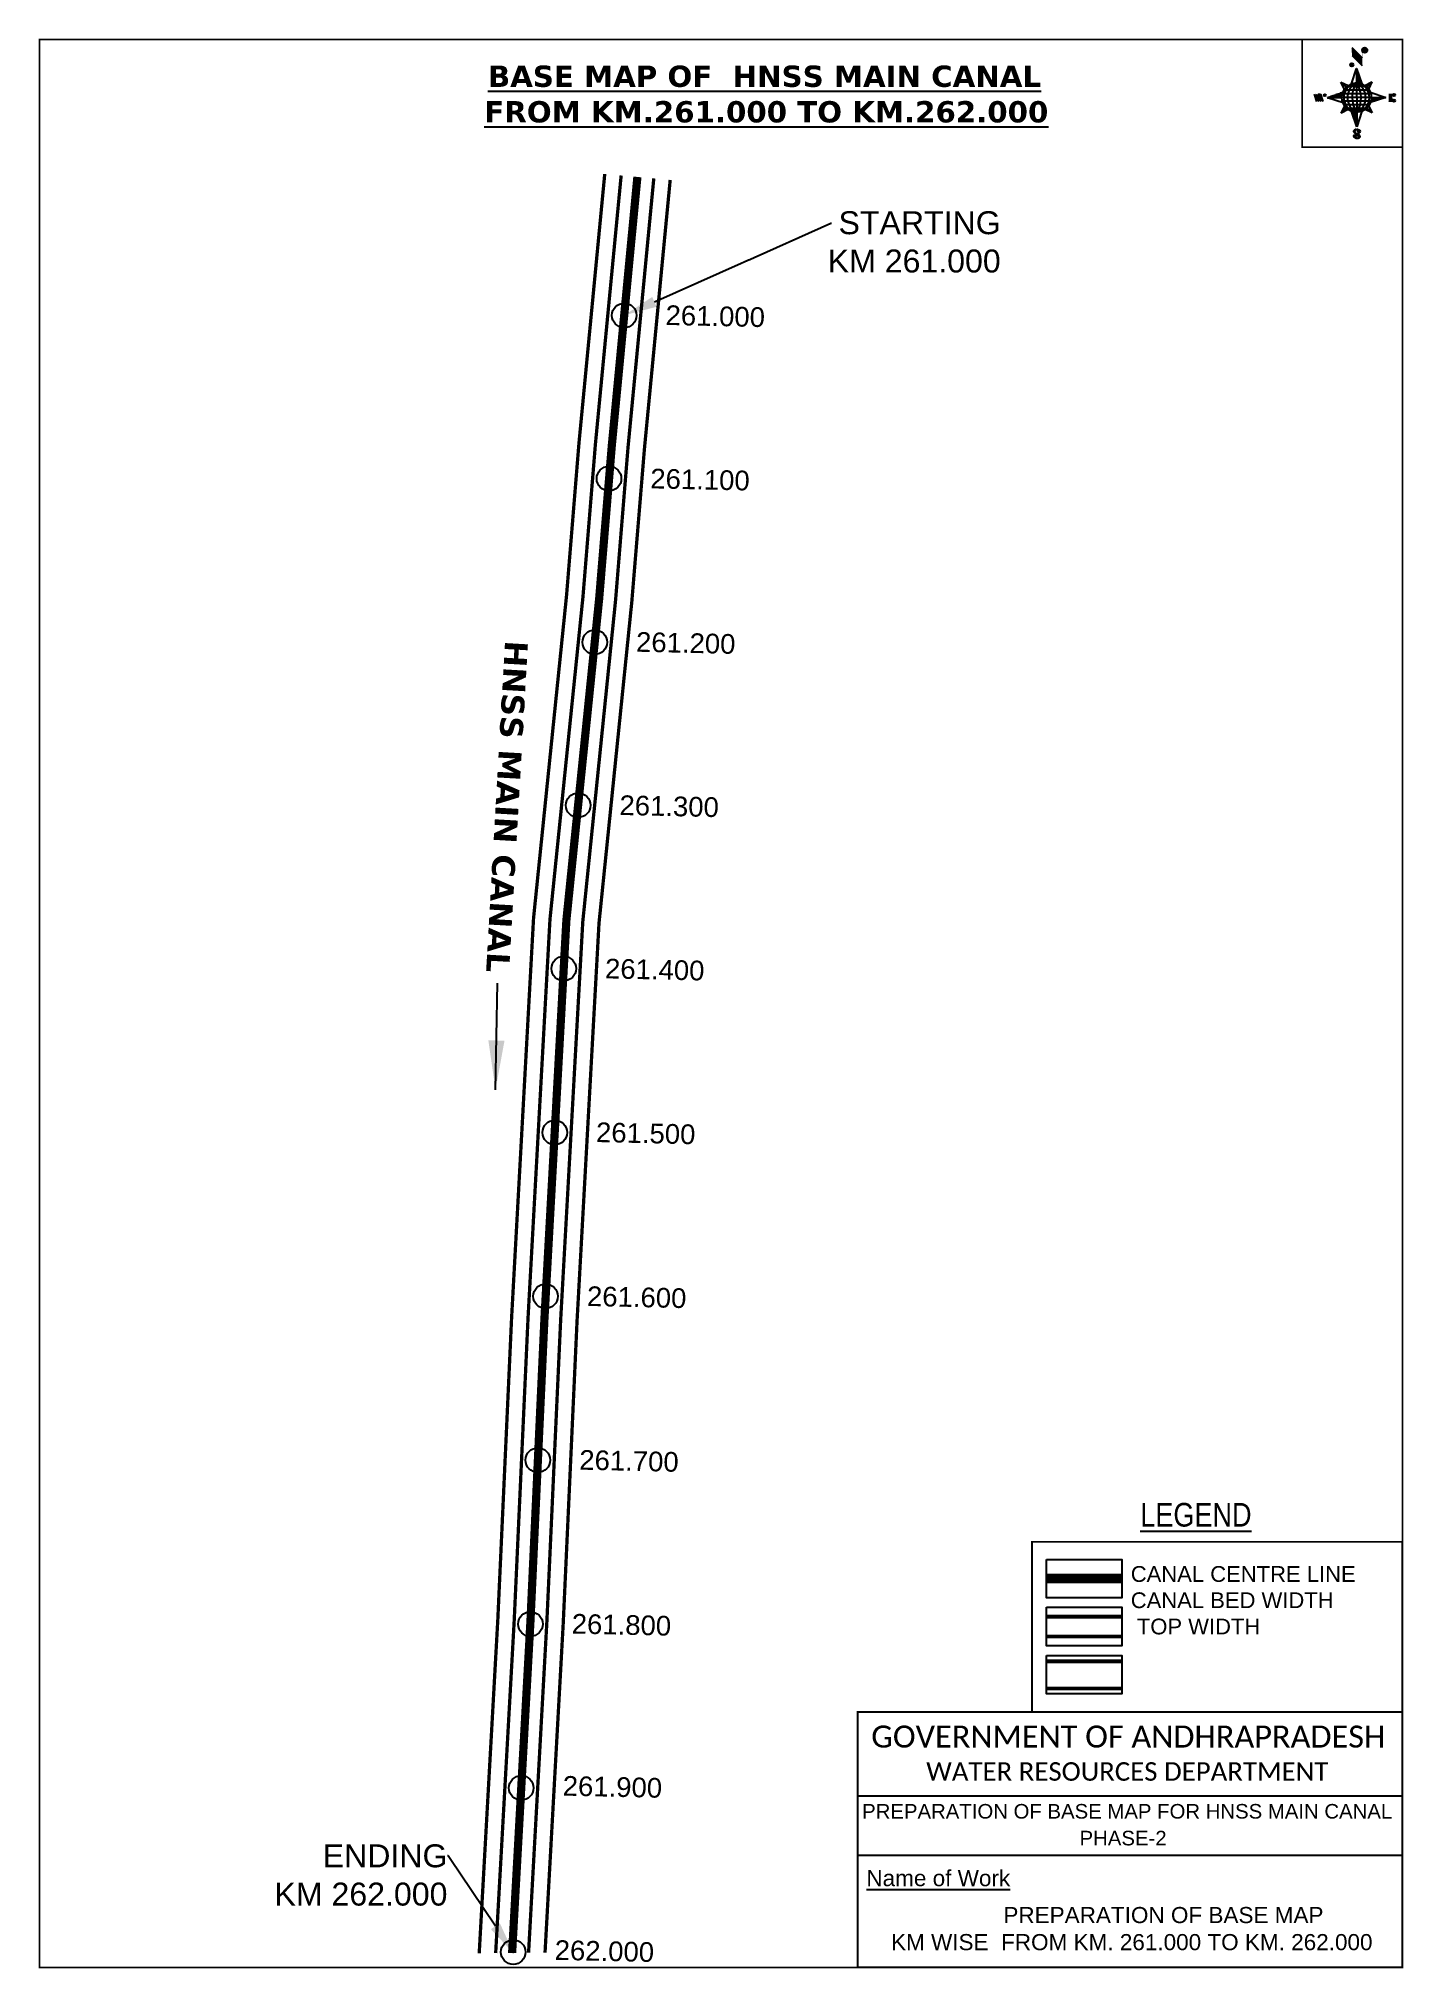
# Model space of a CAD drawing. Header units: inches. Extents: x 760057 to 760889, y 1606664 to 1607840.
import ezdxf
from ezdxf import colors
from ezdxf.entities.mleader import LeaderData, LeaderLine
from ezdxf.enums import TextEntityAlignment as Align
from ezdxf.math import Vec2, Vec3

# ---------------------------------------------------------------- set-up
doc = ezdxf.new("R2010")
doc.units = ezdxf.units.IN
doc.header["$LTSCALE"] = 15
doc.header["$MEASUREMENT"] = 0
doc.header["$PDMODE"] = 32
doc.header["$PDSIZE"] = 15
doc.linetypes.add('HIDDEN2', pattern=[0.1875, 0.125, -0.0625])
for name, color, linetype in [('AQUADUCT', 1, 'Continuous'), ('bord', 1, 'Continuous'), ('CANAL1', 7, 'Continuous'), ('CSMark', 72, 'Continuous'), ('DCBMS', 232, 'Continuous'), ('PAGE', 7, 'Continuous'), ('TEXT', 6, 'Continuous')]:
    doc.layers.add(name, color=color, linetype=linetype)
doc.styles.add('ARIALN', font='ARIALN.TTF')
doc.styles.get("Standard").update_dxf_attribs({"font": 'arial.ttf'})
doc.dimstyles.get("Standard").update_dxf_attribs({"dimtxt": 20, "dimasz": 0.18, "dimexe": 0.18, "dimexo": 0.0625, "dimgap": 0.09, "dimtad": 0, "dimtih": 1, "dimtoh": 1, "dimdec": 4, "dimzin": 0, "dimdsep": 46, "dimtxsty": 'Standard', "dimcen": 0.09, "dimadec": 0, "dimazin": 0, "dimtfac": 1, "dimtdec": 4, "dimtofl": 0, "dimtmove": 0, "dimatfit": 3, "dimfxl": 1, "dimtolj": 1, "dimtzin": 0, "dimarcsym": 0})
pattern_1 = [(267.297113149, (-8720374.938, 50637915.138), (10.5367255337, -0.497431438), [])]
pattern_2 = [(357.297113149, (-8720374.938, 50637915.138), (0.497431438, 10.5367255337), [])]

# ---------------------------------------------------------------- blocks, each defined once
blk = doc.blocks.new('*X26')
at = {"color": 0, "linetype": 'Continuous'}
for p, q in [((6321.6, 240.5), (6322.3, 241.2)), ((6321.6, 240.3), (6322.3, 241)), ((6321.6, 240.1), (6322.3, 240.8)), ((6321.6, 239.9), (6322.4, 240.7)), ((6321.6, 239.8), (6322.4, 240.6)), ((6321.6, 239.6), (6322.5, 240.5)), ((6321.6, 239.4), (6322.5, 240.3)), ((6321.6, 239.2), (6322.6, 240.2)), ((6321.7, 239.1), (6322.6, 240.1)), ((6321.8, 240.8), (6322.4, 241.4)), ((6321.8, 239), (6322.7, 240)), ((6321.8, 239), (6322.8, 239.9)), ((6321.9, 238.9), (6322.9, 239.8)), ((6322, 238.8), (6323, 239.7)), ((6322.1, 241.3), (6322.4, 241.6)), ((6322.1, 238.7), (6323.1, 239.6)), ((6322.2, 238.6), (6323.1, 239.6)), ((6322.3, 238.5), (6323.2, 239.5)), ((6322.4, 238.5), (6323.3, 239.4)), ((6322.5, 238.4), (6323.4, 239.3)), ((6322.7, 238.4), (6323.6, 239.3)), ((6322.8, 238.3), (6323.7, 239.2)), ((6322.9, 238.3), (6323.8, 239.1)), ((6323.1, 238.2), (6323.9, 239.1)), ((6323.2, 238.2), (6324, 239)), ((6323.3, 238.2), (6324.2, 239)), ((6323.5, 238.1), (6324.3, 238.9)), ((6323.7, 238.1), (6324.4, 238.9)), ((6323.8, 238.1), (6324.6, 238.8)), ((6324.1, 238.2), (6324.7, 238.8)), ((6324.3, 238.3), (6324.9, 238.8)), ((6324.6, 238.3), (6325.1, 238.8)), ((6324.8, 238.4), (6325.2, 238.8)), ((6325.1, 238.5), (6325.4, 238.8)), ((6325.4, 238.6), (6325.6, 238.8))]:
    blk.add_line(p, q, dxfattribs=at)
blk = doc.blocks.new('*X25')
at = {"color": 0, "linetype": 'Continuous'}
for p, q in [((6324.4, 240.3), (6324.5, 240.4)), ((6324.6, 240.3), (6324.8, 240.5)), ((6324.7, 240.2), (6325, 240.5)), ((6324.8, 240.2), (6325.2, 240.6)), ((6325, 240.1), (6325.5, 240.6)), ((6325.1, 240.1), (6325.6, 240.6)), ((6325.2, 240), (6325.8, 240.6)), ((6325.3, 240), (6326, 240.6)), ((6325.4, 239.9), (6326.1, 240.6)), ((6325.5, 239.8), (6326.2, 240.5)), ((6325.6, 239.8), (6326.3, 240.5)), ((6325.7, 239.7), (6326.5, 240.4)), ((6325.9, 239.6), (6326.6, 240.3)), ((6326, 239.5), (6326.7, 240.3)), ((6326, 239.4), (6326.8, 240.2)), ((6326.1, 239.3), (6327, 240.2)), ((6326.2, 239.3), (6327.1, 240.1)), ((6326.3, 239.2), (6327.1, 240)), ((6326.4, 239.1), (6327.2, 239.9)), ((6326.5, 239), (6327.3, 239.8)), ((6326.5, 238.9), (6327.4, 239.7)), ((6326.6, 238.8), (6327.5, 239.6)), ((6326.7, 238.7), (6327.5, 239.5)), ((6326.8, 238.6), (6327.6, 239.4)), ((6326.8, 238.5), (6327.7, 239.3)), ((6326.8, 236.5), (6327.4, 237)), ((6326.9, 238.3), (6327.8, 239.2)), ((6326.9, 238.2), (6327.9, 239.1)), ((6326.9, 236.8), (6327.6, 237.4)), ((6327, 238.1), (6327.8, 239)), ((6327, 237.9), (6327.8, 238.8)), ((6327, 237.8), (6327.8, 238.6)), ((6327, 237.6), (6327.8, 238.4)), ((6327, 237.4), (6327.8, 238.2)), ((6327, 237.3), (6327.8, 238)), ((6327, 237.1), (6327.8, 237.9))]:
    blk.add_line(p, q, dxfattribs=at)
blk = doc.blocks.new('H')
at = {"layer": 'bord', "extrusion": (0.000427885, 0.004792, 0.999988)}
h = blk.add_hatch(dxfattribs=at)
h.set_pattern_fill('LINE', color=8, scale=84.387686, angle=-2.7029, style=0)
h.set_pattern_definition(pattern_2)
h.paths.add_polyline_path([(-492, 786, -0.090992), (-448, 775), (-486, 912)])
h = blk.add_hatch(dxfattribs=at)
h.set_pattern_fill('LINE', color=8, scale=84.387686, angle=-92.7029, style=0)
h.set_pattern_definition(pattern_1)
h.paths.add_polyline_path([(-625, 665, -0.090992), (-615, 710), (-751, 671)])
h = blk.add_hatch(dxfattribs=at)
h.set_pattern_fill('LINE', color=8, scale=84.387686, angle=-2.7029, style=0)
h.set_pattern_definition(pattern_2)
h.paths.add_polyline_path([(-504, 533, -0.090992), (-549, 543), (-510, 406)])
h = blk.add_hatch(dxfattribs=at)
h.set_pattern_fill('LINE', color=8, scale=84.387686, angle=-92.7029, style=0)
h.set_pattern_definition(pattern_1)
h.paths.add_polyline_path([(-246, 647), (-372, 653, -0.090992), (-382, 609)])
for p, q in [((-519, 1020, -1217), (-435, 927, -1216)), ((-516, 1087, -1217), (-432, 994, -1217)), ((-538, 774, -1216), (-487, 906, -1216)), ((-487, 906, -1216), (-493, 780, -1216)), ((-487, 906, -1216), (-448, 769, -1216)), ((-865, 701, -1215), (-847, 638, -1215)), ((-847, 700, -1215), (-829, 637, -1215)), ((-829, 699, -1215), (-811, 636, -1215)), ((-829, 699, -1215), (-811, 698, -1215)), ((-811, 698, -1215), (-794, 635, -1215)), ((-752, 665, -1215), (-615, 704, -1215)), ((-627, 794, -1216), (-567, 760, -1216)), ((-627, 794, -1216), (-584, 747, -1215)), ((-599, 731, -1215), (-627, 794, -1216)), ((-421, 753, -1216), (-359, 781, -1216)), ((-359, 781, -1216), (-405, 739, -1216)), ((-359, 781, -1216), (-392, 721, -1215)), ((-379, 693, -1215), (-246, 641, -1215)), ((-213, 669, -1215), (-217, 601, -1215)), ((-752, 665, -1215), (-625, 659, -1215)), ((-619, 614, -1215), (-752, 665, -1215)), ((-639, 526, -1214), (-606, 585, -1215)), ((-639, 526, -1214), (-593, 568, -1215)), ((-577, 553, -1215), (-639, 526, -1214)), ((-511, 400, -1214), (-549, 537, -1214)), ((-460, 533, -1215), (-511, 400, -1214)), ((-505, 527, -1214), (-511, 400, -1214)), ((-371, 513, -1214), (-431, 546, -1215)), ((-371, 513, -1214), (-414, 560, -1215)), ((-399, 576, -1215), (-371, 513, -1214)), ((-246, 641, -1215), (-383, 603, -1215)), ((-373, 647, -1215), (-246, 641, -1215)), ((-197, 600, -1215), (-194, 668, -1215))]:
    blk.add_line(p, q, dxfattribs=at)
at = {"layer": 'bord', "color": 8, "linetype": 'ByBlock', "extrusion": (0.000427885, 0.004792, 0.999988)}
for p, q in [((-375, 679, -1215), (-620, 691, -1215)), ((-386, 711, -1215), (-605, 722, -1215)), ((-411, 744, -1216), (-578, 752, -1216)), ((-493, 780, -1216), (-505, 527, -1214)), ((-373, 647, -1215), (-625, 659, -1215)), ((-378, 616, -1215), (-623, 628, -1215)), ((-392, 585, -1215), (-611, 595, -1215)), ((-420, 555, -1215), (-587, 562, -1215))]:
    blk.add_line(p, q, dxfattribs=at)
at = {"layer": 'bord', "extrusion": (0.000427885, 0.004792, 0.999988), "elevation": -1212}
for points, const_width in [([(-522, 960), (-516, 1093)], 1.61), ([(-434, 933), (-428, 1066)], 1.61), ([(-870, 707), (-846, 706)], 0.642), ([(-829, 643), (-821, 678)], 0.642), ([(-793, 641), (-782, 694)], 0.642), ([(-223, 676), (-174, 673)], 0.706), ([(-829, 643), (-855, 644)], 0.642), ([(-811, 642), (-784, 641)], 0.642), ([(-177, 605), (-226, 607)], 0.706), ([(-195, 645), (-185, 644)], 0.706)]:
    blk.add_lwpolyline(points, dxfattribs=dict(at, const_width=const_width))
for points, const_width in [([(-414, 1073, 1), (-398, 1058, 1)], 22.3), ([(-530, 950, 1), (-520, 939, 1)], 14.8), ([(-776, 697, 1), (-769, 690, 1)], 8.9), ([(-180, 618, 1), (-173, 611, 1)], 9.79), ([(-178, 667, 1), (-171, 660, 1)], 9.79), ([(-490, 362, 1), (-498, 369, 1)], 11.1), ([(-525, 322, 1), (-533, 329, 1)], 11.1)]:
    blk.add_lwpolyline(points, format="xyb", close=True, dxfattribs=dict(at, const_width=const_width))
for points in [[(-537, 317), (-531, 310), (-520, 307), (-505, 307), (-494, 310), (-486, 318), (-487, 326), (-491, 333), (-494, 336), (-503, 341), (-522, 347), (-530, 352), (-534, 355), (-537, 363), (-537, 373), (-530, 381), (-520, 384), (-504, 384), (-493, 380), (-487, 373)], [(-522, 348), (-526, 354), (-528, 361), (-528, 371), (-526, 375), (-521, 381), (-515, 384)], [(-505, 307), (-499, 312), (-497, 319), (-497, 327), (-501, 335), (-509, 343)]]:
    blk.add_lwpolyline(points, dxfattribs=at)
at = {"layer": 'bord', "extrusion": (0.000427885, 0.004792, 0.999988)}
for centre, radius in [((-406, 1065, -1212), 22.3), ((-525, 944, -1212), 14.8), ((-773, 694, -1212), 8.9), ((-498, 659, -1212), 127), ((-177, 615, -1212), 9.79), ((-174, 663, -1212), 9.79), ((-494, 365, -1212), 11.1), ((-529, 325, -1212), 11.1)]:
    blk.add_circle(centre, radius, dxfattribs=at)
at = {"layer": 'bord', "color": 8, "linetype": 'ByBlock', "extrusion": (0.000427885, 0.004792, 0.999988)}
for centre, radius, start, end in [((-482, 658, -1212), 128, 94.9254, 259.6691), ((-437, 656, -1212), 141, 113.2864, 241.308), ((-316, 651, -1212), 222, 142.5892, 212.0053), ((-560, 662, -1212), 141, 293.2864, 61.308), ((-681, 668, -1212), 222, 322.5892, 32.0053), ((-515, 660, -1212), 128, 274.9254, 79.6691)]:
    blk.add_arc(centre, radius, start, end, dxfattribs=at)
at = {"layer": 'bord', "extrusion": (0.000427885, 0.004792, 0.999988)}
for points in [[(-516, 1093, -1212), (-431, 1000, -1212), (-519, 1026, -1212), (-434, 933, -1212)], [(-864, 707, -1212), (-846, 706, -1212), (-846, 644, -1212), (-829, 643, -1212)], [(-829, 705, -1212), (-811, 704, -1212), (-811, 642, -1212), (-793, 641, -1212)], [(-193, 674, -1212), (-197, 606, -1212), (-213, 675, -1212), (-216, 607, -1212)]]:
    blk.add_solid(points, dxfattribs=at)
at = {"layer": 'bord', "extrusion": (0.000427885, 0.004792, 0.999988), "xscale": 7.977342409717546, "yscale": 7.977342408231451, "zscale": 7.977342408476333, "rotation": 138.0840426661453}
for name, p in [('*X25', (38301, -31929, -1212)), ('*X26', (38314, -31951, -1212))]:
    blk.add_blockref(name, p, dxfattribs=at)

msp = doc.modelspace()

# ---------------------------------------------------------------- linework, layer by layer
at = {"layer": 'CANAL1', "color": 200, "const_width": 2}
for points in [[(760401.7, 1607757.4), (760386, 1607593.6), (760378.4, 1607500.4), (760358.3, 1607303.9), (760344.9, 1607060), (760336.5, 1606876.2), (760325.3, 1606675.3), (760325.2, 1606672.8)], [(760441.6, 1607753.8), (760441.6, 1607753.8), (760425.9, 1607590), (760418.2, 1607496.7), (760398.2, 1607300.8), (760384.8, 1607058), (760376.4, 1606874.2), (760365.3, 1606673.4), (760365.3, 1606673.2)]]:
    msp.add_lwpolyline(points, dxfattribs=at)
at = {"layer": 'CANAL1', "color": 5, "const_width": 2}
for points in [[(760411.7, 1607756.5), (760396, 1607592.7), (760388.4, 1607499.5), (760368.3, 1607303.1), (760354.9, 1607059.5), (760346.5, 1606875.7), (760335.3, 1606674.8), (760335.2, 1606672.9)], [(760431.6, 1607754.7), (760415.9, 1607590.9), (760408.3, 1607497.6), (760388.3, 1607301.6), (760374.8, 1607058.5), (760366.4, 1606874.7), (760355.3, 1606673.9), (760355.3, 1606673.1)]]:
    msp.add_lwpolyline(points, dxfattribs=at)
at = {"layer": 'CANAL1', "color": 1, "linetype": 'HIDDEN2', "ltscale": 8, "const_width": 5}
msp.add_lwpolyline([(760421.6, 1607755.6), (760414.8, 1607684.3), (760406, 1607591.8), (760398.3, 1607498.6), (760378.3, 1607302.4), (760364.9, 1607059), (760356.4, 1606875.2), (760345.3, 1606674.4), (760345.3, 1606673)], dxfattribs=at)
at = {"layer": 'CANAL1', "color": 1, "linetype": 'HIDDEN2', "ltscale": 100, "const_width": 6, "elevation": -0.4}
msp.add_lwpolyline([(760717, 1606901.2), (760671, 1606901.2)], dxfattribs=at)
at = {"layer": 'CANAL1', "color": 5, "const_width": 2.4, "elevation": -0.4}
for points in [[(760717, 1606877.9), (760671, 1606877.9)], [(760717, 1606865.9), (760671, 1606865.9)]]:
    msp.add_lwpolyline(points, dxfattribs=at)
at = {"layer": 'CANAL1', "color": 200, "const_width": 2.4, "elevation": -0.4}
for points in [[(760717, 1606850.7), (760671, 1606850.7)], [(760717, 1606834.2), (760671, 1606834.2)]]:
    msp.add_lwpolyline(points, dxfattribs=at)
at = {"layer": 'CSMark', "color": 3}
for p in [(760413.6, 1607671.2), (760404.3, 1607571.7), (760395.6, 1607472), (760385.5, 1607372.6), (760376.7, 1607273), (760371.2, 1607173.1), (760365.6, 1607073.3), (760360.9, 1606973.4), (760356.4, 1606873.5), (760350.8, 1606773.6)]:
    msp.add_point(p, dxfattribs=at)
at = {"layer": 'PAGE', "const_width": 1}
msp.add_lwpolyline([(760888, 1606664.2), (760888, 1607839.4), (760057, 1607839.4), (760057, 1606664.2), (760888, 1606664.2)], dxfattribs=at)
at = {"layer": 'PAGE'}
for points, const_width in [([(760888, 1607839.4), (760826.9, 1607839.4), (760826.9, 1607773.7), (760888, 1607773.7)], 1), ([(760662.2, 1606923.6), (760888, 1606923.6), (760888, 1606819.8), (760662.2, 1606819.8)], 1.2), ([(760555.9, 1606819.8), (760888, 1606819.8), (760888, 1606664.2), (760555.9, 1606664.2)], 1.2)]:
    msp.add_lwpolyline(points, close=True, dxfattribs=dict(at, const_width=const_width))
at = {"layer": 'PAGE', "elevation": -0.4}
for points in [[(760671, 1606912.9), (760717, 1606912.9), (760717, 1606889.4), (760671, 1606889.4)], [(760671, 1606883.7), (760717, 1606883.7), (760717, 1606860.2), (760671, 1606860.2)], [(760671, 1606854.4), (760717, 1606854.4), (760717, 1606830.9), (760671, 1606830.9)]]:
    msp.add_lwpolyline(points, close=True, dxfattribs=at)
at = {"layer": 'PAGE'}
for points in [[(760555.9, 1606768.8), (760888, 1606768.8)], [(760555.9, 1606732.5), (760888, 1606732.5)]]:
    msp.add_lwpolyline(points, dxfattribs=at)

# ---------------------------------------------------------------- block references
at = {"layer": 'AQUADUCT', "color": 1, "xscale": 0.0703495379661093, "yscale": 0.07034953800030053, "zscale": 0.07034953795990817, "rotation": 3.078330607406165}
msp.add_blockref('H', (760897.6, 1607760, 85.4), dxfattribs=at)

# ---------------------------------------------------------------- texts
at = {"layer": 'CANAL1', "insert": (760355, 1607473.4), "char_height": 14, "width": 205.129, "attachment_point": 1, "rotation": 266.7127}
msp.add_mtext('\\pi0.96322;{\\fVerdana|b1|i0|c0|p34;HNSS MAIN CANAL}', dxfattribs=at)
at = {"layer": 'CSMark', "color": 1}
for s, p in [('261.000', (760438.8, 1607671.4)), ('261.100', (760429.5, 1607571.8)), ('261.200', (760420.8, 1607472.2)), ('261.300', (760410.7, 1607372.7)), ('261.400', (760401.9, 1607273.1)), ('261.500', (760396.4, 1607173.3)), ('261.600', (760390.9, 1607073.4)), ('261.700', (760386.2, 1606973.6)), ('261.800', (760381.6, 1606873.7)), ('261.900', (760376.1, 1606774.9)), ('262.000', (760371.2, 1606674.8))]:
    msp.add_text(s, height=12, rotation=358.7273, dxfattribs=at).set_placement(p, align=Align.MIDDLE_LEFT)
at = {"layer": 'PAGE', "extrusion": (0.000201441, 0.004807, 0.999988), "style": 'ARIALN'}
msp.add_text('%%ULEGEND', height=14.4, rotation=359.9999, dxfattribs=at).set_placement((760762.1, 1606920.8, 7877.5), align=Align.MIDDLE)
at = {"layer": 'PAGE', "extrusion": (0.000201441, 0.004807, 0.999988)}
for s, height, p in [('PREPARATION OF BASE MAP FOR HNSS MAIN CANAL', 8.878, (760558.6, 1606735.6, 7876.6)), ('%%UName of Work', 9.822, (760561.2, 1606694.4, 7875.3))]:
    msp.add_text(s, height=height, rotation=359.9999, dxfattribs=at).set_placement(p)
for s, height, p in [('PHASE-2', 8.88, (760717.7, 1606723.7, 7876.5)), ('PREPARATION OF BASE MAP', 9.822, (760742.3, 1606676.8, 7875.3)), ('KM WISE  FROM KM. 261.000 TO KM. 262.000', 9.822, (760723, 1606660.3, 7875.3))]:
    msp.add_text(s, height=height, rotation=359.9999, dxfattribs=at).set_placement(p, align=Align.MIDDLE_CENTER)
at = {"layer": 'PAGE', "extrusion": (0.000201441, 0.004807, 0.999988), "attachment_point": 1, "text_direction": (1, -1e-06, -0.000201)}
for s, insert, char_height, width in [('CANAL CENTRE LINE CANAL BED WIDTH {\\H2.3717x; }\\P TOP WIDTH{\\H1.9152x; }', (760722.4, 1606908.8, -0.4), 9.6, 168.926), ('\\pi3.5885;{\\fCalibri|b0|i0|c0|p34;\\H1.3333x;GOVERNMENT OF ANDHRAPRADESH\\P\\pi37.073;\\H0.83998x;WATER RESOURCES DEPARTMENT}', (760560.6, 1606811.6, -1.3), 10.059, 321.276)]:
    msp.add_mtext(s, dxfattribs=dict(at, insert=insert, char_height=char_height, width=width))
at = {"layer": 'TEXT', "color": 1, "insert": (760308.7, 1607823.5), "char_height": 13, "width": 379.826, "attachment_point": 1}
msp.add_mtext('\\pi21.755;{\\fVerdana|b1|i0|c0|p34;\\LBASE MAP OF  HNSS MAIN CANAL \\P\\pi19.564;FROM KM.261.000 TO KM.262.000}', dxfattribs=at)

# ---------------------------------------------------------------- leaders
at = {"layer": 'CANAL1'}
msp.add_leader([(760335.1, 1607199.2), (760336.3, 1607264.2)], dimstyle='Standard', override={"dimasz": 30, "dimgap": 0.09, "dimtad": 0}, dxfattribs=at)

# ---------------------------------------------------------------- next in the draw order: leaders
at = {"layer": 'DCBMS', "color": 5}
ml = msp.add_multileader_mtext('Standard', dxfattribs=at)
ml.set_content('STARTING  \\PKM 261.000', color=5)
ml.set_leader_properties()
ml.build(insert=Vec2(0, 0))
ml.multileader.update_dxf_attribs({"dogleg_length": 0.36, "arrow_head_size": 20})
ctx = ml.context
ctx.base_point, ctx.char_height, ctx.arrow_head_size, ctx.landing_gap_size, ctx.plane_origin = Vec3(760539.9, 1607727.5), 14, 20, 0.09, Vec3(760683.6, 1607879.3)
ctx.text_align_type = 2
notes = []
notes.append((ctx, [(1, (1, 1, 0), (760539.6, 1607727.5), (1, 0), 0.36, [(0, [(760413.7, 1607671.3)], 0, [])])]))
ctx.mtext.insert, ctx.mtext.width, ctx.mtext.defined_height, ctx.mtext.alignment, ctx.mtext.flow_direction = Vec3(760643.1, 1607734.7), 146.743, 98.4, 3, 5
ctx.mtext.has_bg_fill, ctx.mtext.bg_color, ctx.mtext.bg_scale_factor, ctx.mtext.bg_transparency, ctx.mtext.use_window_bg_color = 1, -1027028792, 1.5, 0, 1
ml = msp.add_multileader_mtext('Standard', dxfattribs=at)
ml.set_content('ENDING \\PKM 262.000', color=5)
ml.set_leader_properties()
ml.build(insert=Vec2(0, 0))
ml.multileader.update_dxf_attribs({"dogleg_length": 0.36, "arrow_head_size": 20})
ctx = ml.context
ctx.base_point, ctx.char_height, ctx.arrow_head_size, ctx.landing_gap_size, ctx.plane_origin = Vec3(760202.6, 1606732.1), 14, 20, 0.09, Vec3(760346.3, 1606944.5)
ctx.text_align_type = 2
notes.append((ctx, [(0, (1, 1, 0), (760306.2, 1606732.1), (-1, 0), 0.36, [(0, [(760346.2, 1606672.7)], 0, [])])]))
ctx.mtext.insert, ctx.mtext.width, ctx.mtext.alignment, ctx.mtext.flow_direction = Vec3(760305.8, 1606739.2), 109.049, 3, 5
ctx.mtext.has_bg_fill, ctx.mtext.bg_color, ctx.mtext.bg_scale_factor, ctx.mtext.bg_transparency, ctx.mtext.use_window_bg_color = 1, -1027028792, 1.5, 0, 1
for ctx, leaders in notes:
    for number, flags, end, landing, length, lines in leaders:
        leader = LeaderData()
        leader.index, (leader.has_last_leader_line, leader.has_dogleg_vector, leader.attachment_direction) = number, flags
        leader.last_leader_point, leader.dogleg_vector, leader.dogleg_length = Vec3(end), Vec3(landing), length
        for number, points, colour, breaks in lines:
            line = LeaderLine()
            line.index, line.vertices, line.color, line.breaks = number, Vec3.list(points), colors.encode_raw_color(colour), breaks
            leader.lines.append(line)
        ctx.leaders.append(leader)

# ---------------------------------------------------------------- next in the draw order: linework, layer by layer
at = {"layer": 'CSMark', "color": 3}
msp.add_point((760345.9, 1606673.5), dxfattribs=at)

doc.saveas('drawing.dxf')
